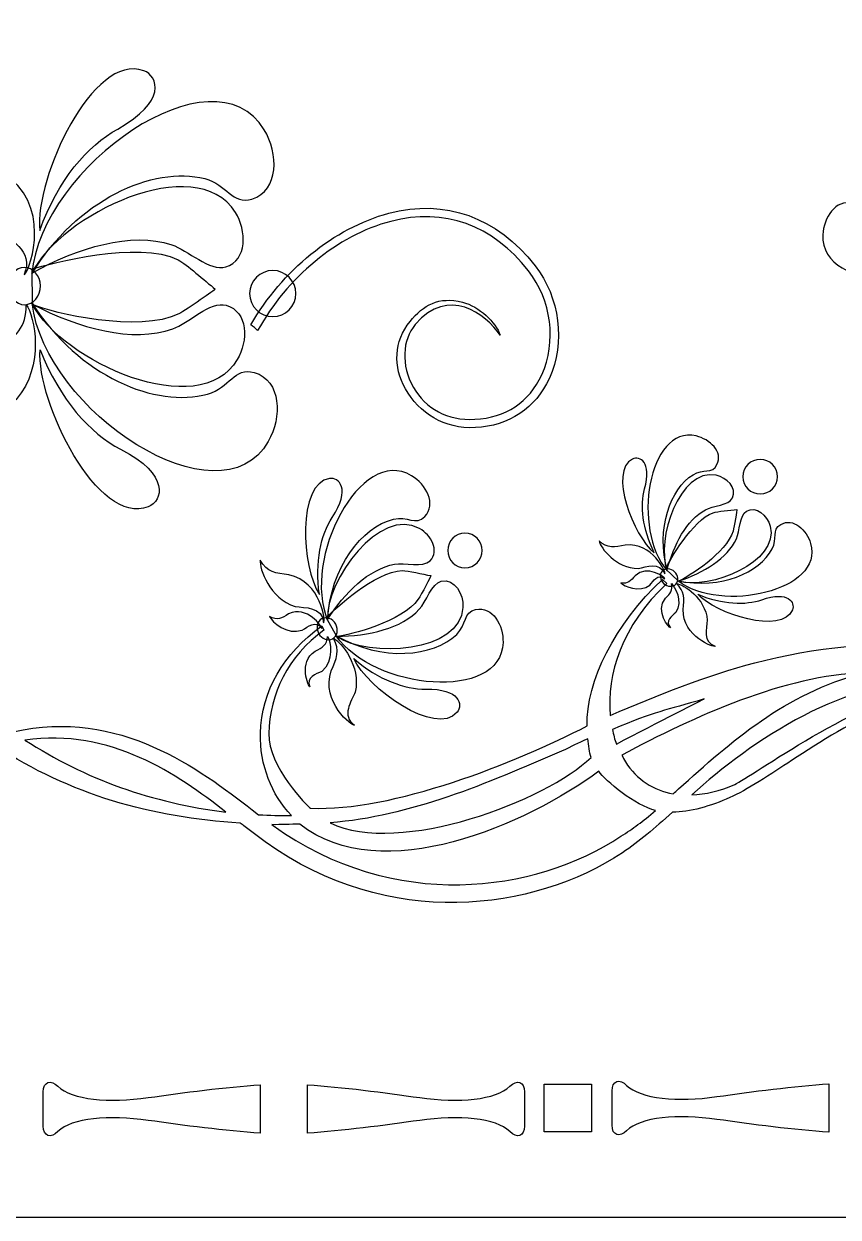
# Model space of a CAD drawing. Header units: millimetres. Extents: x -106 to 106, y -106 to 106.
# Drawn here: x 54.16 to 72.87, y -105.66 to -78.24 of the extents above; entities that cross this region are included whole.
import ezdxf

# ---------------------------------------------------------------- set-up
doc = ezdxf.new("R2010")
doc.units = ezdxf.units.MM
doc.header["$MEASUREMENT"] = 0
doc.layers.add('layer 1', color=7, linetype='Continuous')

msp = doc.modelspace()

# ---------------------------------------------------------------- linework, layer by layer
at = {"layer": 'layer 1', "color": 7}
msp.add_open_spline([(105.6569, -105.6569), (105.6569, -105.6569), (-106.0097, -105.6569), (-106.0097, -105.6569), (-106.0097, -105.6569), (-106.0097, -105.6569), (-106.0097, 106.0097), (-106.0097, 106.0097), (-106.0097, 106.0097), (-106.0097, 106.0097), (105.6569, 106.0097), (105.6569, 106.0097), (105.6569, 106.0097), (105.6569, 106.0097), (105.6569, -105.6569), (105.6569, -105.6569)], degree=3, knots=[0, 0, 0, 0, 0.2, 0.2, 0.2, 0.2, 0.4, 0.4, 0.4, 0.4, 0.6, 0.6, 0.6, 0.6, 1, 1, 1, 1], dxfattribs=at)
at = {"layer": 'layer 1', "color": 250}
for points, knots in [([(54.3367, -83.9903), (54.562, -81.5002), (58.5232, -78.7514), (59.6831, -80.6744), (59.6831, -80.6744), (60.0094, -81.2143), (60.027, -82.067), (59.3989, -82.2654), (59.3989, -82.2654), (58.9424, -82.4104), (58.8298, -81.9271), (58.3148, -81.7979), (58.3148, -81.7979), (57.1231, -81.4996), (55.3751, -82.2723), (54.3367, -83.9903)], [0, 0, 0, 0, 0.2, 0.2, 0.2, 0.2, 0.4, 0.4, 0.4, 0.4, 0.6, 0.6, 0.6, 0.6, 1, 1, 1, 1]), ([(54.5203, -82.9899), (54.4046, -81.7745), (55.7461, -78.8882), (56.9109, -79.3171), (56.9109, -79.3171), (57.2492, -79.4418), (57.4455, -80.0323), (56.3131, -80.6569), (56.3131, -80.6569), (55.6207, -81.0379), (54.9416, -81.8255), (54.5203, -82.9899)], [0, 0, 0, 0, 0.25, 0.25, 0.25, 0.25, 0.5, 0.5, 0.5, 0.5, 1, 1, 1, 1]), ([(54.1607, -84.0021), (54.4046, -83.4457), (53.8106, -83.178), (53.4978, -82.9613), (53.4978, -82.9613), (52.7926, -82.2292), (52.9831, -81.0696), (53.1602, -80.7988), (53.1602, -80.7988), (53.1702, -81.3269), (53.4558, -81.5181), (53.8516, -81.7993), (53.8516, -81.7993), (54.8176, -82.5923), (54.2406, -84.0341), (54.1607, -84.0021)], [0, 0, 0, 0, 0.2, 0.2, 0.2, 0.2, 0.4, 0.4, 0.4, 0.4, 0.6, 0.6, 0.6, 0.6, 1, 1, 1, 1]), ([(54.3412, -83.9659), (54.9906, -82.633), (58.1004, -81.1237), (59.0175, -82.5716), (59.0175, -82.5716), (59.2845, -82.9923), (59.2935, -83.6682), (58.7974, -83.8257), (58.7974, -83.8257), (58.435, -83.9407), (57.9151, -83.4357), (57.5544, -83.3158), (57.5544, -83.3158), (56.6259, -83.0109), (55.3919, -83.3802), (54.3412, -83.9659)], [0, 0, 0, 0, 0.2, 0.2, 0.2, 0.2, 0.4, 0.4, 0.4, 0.4, 0.6, 0.6, 0.6, 0.6, 1, 1, 1, 1]), ([(65.9053, -83.7978), (65.0316, -82.6781), (63.8393, -82.2509), (62.5439, -82.593), (62.5439, -82.593), (61.282, -82.9265), (60.091, -83.917), (59.3748, -85.1531), (59.3748, -85.1531), (59.4292, -85.1979), (59.4812, -85.242), (59.5288, -85.2895), (59.5288, -85.2895), (60.2026, -84.073), (61.3533, -83.1043), (62.5922, -82.7784), (62.5922, -82.7784), (63.8079, -82.4569), (64.9314, -82.8617), (65.7558, -83.9149), (65.7558, -83.9149), (66.2832, -84.5877), (66.4055, -85.5493), (66.06, -86.3041), (66.06, -86.3041), (65.7734, -86.929), (65.228, -87.2925), (64.5235, -87.3269), (64.5235, -87.3269), (63.8844, -87.3579), (63.3921, -87.0779), (63.11, -86.5921), (63.11, -86.5921), (62.8185, -86.0894), (62.8547, -85.499), (63.1537, -85.1496), (63.1537, -85.1496), (63.9244, -84.2494), (64.7622, -84.9119), (65.1067, -85.3915), (65.1067, -85.3915), (65.0055, -85.1021), (64.6244, -84.7324), (64.2355, -84.6356), (64.2355, -84.6356), (63.6929, -84.4982), (63.3411, -84.6986), (63.0332, -85.0776), (63.0332, -85.0776), (62.6621, -85.5331), (62.6387, -86.1163), (62.927, -86.6269), (62.927, -86.6269), (63.2426, -87.1843), (63.8148, -87.5533), (64.5338, -87.5185), (64.5338, -87.5185), (65.3021, -87.483), (65.9201, -87.0682), (66.2343, -86.385), (66.2343, -86.385), (66.6085, -85.5655), (66.4772, -84.5257), (65.9053, -83.7978)], [0, 0, 0, 0, 0.0588235, 0.0588235, 0.0588235, 0.0588235, 0.1176471, 0.1176471, 0.1176471, 0.1176471, 0.1764706, 0.1764706, 0.1764706, 0.1764706, 0.2352941, 0.2352941, 0.2352941, 0.2352941, 0.2941176, 0.2941176, 0.2941176, 0.2941177, 0.3529412, 0.3529412, 0.3529412, 0.3529412, 0.4117647, 0.4117647, 0.4117647, 0.4117647, 0.4705882, 0.4705882, 0.4705882, 0.4705882, 0.5294118, 0.5294118, 0.5294118, 0.5294118, 0.5882353, 0.5882353, 0.5882353, 0.5882353, 0.6470588, 0.6470588, 0.6470588, 0.6470588, 0.7058824, 0.7058824, 0.7058824, 0.7058824, 0.7647059, 0.7647059, 0.7647059, 0.7647059, 0.8235294, 0.8235294, 0.8235294, 0.8235294, 0.8823529, 0.8823529, 0.8823529, 0.882353, 1, 1, 1, 1]), ([(76.3594, -83.199), (75.4048, -84.3907), (72.4627, -84.4551), (72.5206, -83.0853), (72.5206, -83.0853), (72.5368, -82.6998), (72.8152, -82.2602), (73.2017, -82.3708), (73.2017, -82.3708), (73.4828, -82.4504), (73.3767, -82.7353), (73.5955, -82.974), (73.5955, -82.974), (74.1012, -83.5277), (75.2505, -83.7237), (76.3594, -83.199)], [0, 0, 0, 0, 0.2, 0.2, 0.2, 0.2, 0.4, 0.4, 0.4, 0.4, 0.6, 0.6, 0.6, 0.6, 1, 1, 1, 1]), ([(54.3546, -84.6914), (54.8032, -84.8833), (56.8099, -85.3581), (57.7215, -84.9002), (57.7215, -84.9002), (57.9158, -84.802), (58.5566, -84.3445), (58.5566, -84.3345), (58.5566, -84.3345), (58.3109, -84.1443), (57.902, -83.765), (57.6991, -83.662), (57.6991, -83.662), (56.7882, -83.2073), (54.7587, -83.7485), (54.3439, -83.8722), (54.3439, -83.8722), (54.3439, -83.8722), (54.3546, -84.6914), (54.3546, -84.6914)], [0, 0, 0, 0, 0.1666667, 0.1666667, 0.1666667, 0.1666667, 0.3333333, 0.3333333, 0.3333333, 0.3333333, 0.5, 0.5, 0.5, 0.5, 0.6666667, 0.6666667, 0.6666667, 0.6666667, 1, 1, 1, 1]), ([(54.1772, -84.6938), (53.9753, -84.6966), (53.8093, -84.5068), (53.8065, -84.2697), (53.8065, -84.2697), (53.8034, -84.0327), (53.965, -83.8391), (54.1662, -83.8367), (54.1662, -83.8367), (54.3681, -83.8339), (54.5338, -84.0237), (54.5379, -84.2601), (54.5379, -84.2601), (54.54, -84.4971), (54.3798, -84.6914), (54.1772, -84.6938)], [0, 0, 0, 0, 0.2, 0.2, 0.2, 0.2, 0.4, 0.4, 0.4, 0.4, 0.6, 0.6, 0.6, 0.6, 1, 1, 1, 1]), ([(60.4073, -84.4382), (60.4073, -84.731), (60.1692, -84.9684), (59.8767, -84.9684), (59.8767, -84.9684), (59.5836, -84.9684), (59.3462, -84.731), (59.3462, -84.4382), (59.3462, -84.4382), (59.3462, -84.145), (59.5836, -83.9084), (59.8767, -83.9084), (59.8767, -83.9084), (60.1692, -83.9084), (60.4073, -84.145), (60.4073, -84.4382)], [0, 0, 0, 0, 0.2, 0.2, 0.2, 0.2, 0.4, 0.4, 0.4, 0.4, 0.6, 0.6, 0.6, 0.6, 1, 1, 1, 1]), ([(70.9551, -92.9249), (69.8648, -93.2032), (68.7237, -93.6625), (67.6351, -94.1296), (67.6351, -94.1296), (67.5473, -93.2005), (67.9, -92.0656), (68.9339, -91.0993), (68.9339, -91.0993), (68.9339, -91.0993), (68.8312, -91.0056), (68.8312, -91.0056), (68.8312, -91.0056), (67.7457, -92.0215), (67.0704, -93.3586), (67.1049, -94.3697), (67.1049, -94.3697), (65.455, -95.2258), (62.6149, -96.3493), (60.7425, -96.2611), (60.7425, -96.2611), (60.6795, -96.2215), (59.7672, -95.3099), (59.7865, -94.544), (59.7865, -94.544), (59.8085, -93.6335), (60.2213, -92.7709), (61.0526, -92.1694), (61.0526, -92.1694), (61.0526, -92.1694), (61.004, -92.0729), (61.004, -92.0729), (61.004, -92.0729), (60.1231, -92.7106), (59.6163, -93.567), (59.5936, -94.5396), (59.5936, -94.5396), (59.576, -95.2668), (59.8519, -95.9586), (60.3057, -96.4285), (60.3057, -96.4285), (60.0538, -96.4296), (59.8023, -96.4261), (59.5529, -96.4116), (59.5529, -96.4116), (59.5529, -96.4116), (59.4024, -96.299), (59.4024, -96.299), (59.4024, -96.299), (58.1917, -95.3657), (56.3641, -93.9608), (53.9119, -94.5044), (53.9119, -94.5044), (53.4165, -94.1589), (52.9394, -93.7809), (52.4991, -93.3428), (52.4991, -93.3428), (51.5847, -92.4319), (50.1685, -89.3513), (50.7944, -87.0399), (50.7944, -87.0399), (51.1586, -85.6994), (52.3382, -84.6859), (53.8492, -84.3393), (53.8492, -84.3393), (53.8492, -84.3393), (53.801, -84.1943), (53.801, -84.1943), (53.801, -84.1943), (52.1594, -84.6204), (50.8347, -85.7973), (50.4517, -87.2094), (50.4517, -87.2094), (49.7971, -89.6262), (51.0077, -92.6995), (52.1783, -93.7923), (52.1783, -93.7923), (52.5335, -94.1241), (52.9053, -94.4138), (53.2856, -94.6815), (53.2856, -94.6815), (52.671, -94.8948), (52.0216, -95.2289), (51.3343, -95.724), (51.3343, -95.724), (51.3343, -95.724), (51.4473, -95.88), (51.4473, -95.88), (51.4473, -95.88), (52.1852, -95.3481), (52.8753, -95.0205), (53.5226, -94.8352), (53.5226, -94.8352), (55.198, -95.9445), (57.1, -96.4843), (59.1288, -96.6039), (59.1288, -96.6039), (59.1574, -96.6252), (59.1874, -96.6476), (59.2136, -96.6686), (59.2136, -96.6686), (59.2136, -96.6686), (59.701, -97.0352), (59.701, -97.0352), (59.701, -97.0352), (62.5477, -99.074), (65.8771, -98.6296), (67.9142, -97.2857), (67.9142, -97.2857), (68.3114, -97.0242), (68.6369, -96.7327), (69.0665, -96.3493), (69.0665, -96.3493), (69.4517, -96.3637), (69.9526, -96.2094), (70.3836, -96.0189), (70.3836, -96.0189), (70.7519, -95.8573), (71.3434, -95.468), (71.8033, -95.1655), (71.8033, -95.1655), (73.128, -94.2995), (74.774, -93.2273), (76.837, -93.7648), (76.837, -93.7648), (77.5311, -94.1895), (78.1402, -94.8407), (78.6081, -95.8039), (78.6081, -95.8039), (78.6704, -95.7705), (78.7345, -95.7388), (78.8, -95.7057), (78.8, -95.7057), (77.033, -92.0136), (73.653, -92.2344), (70.9551, -92.9249)], [0, 0, 0, 0, 0.0285714, 0.0285714, 0.0285714, 0.0285714, 0.0571429, 0.0571429, 0.0571429, 0.0571429, 0.0857143, 0.0857143, 0.0857143, 0.0857143, 0.1142857, 0.1142857, 0.1142857, 0.1142857, 0.1428571, 0.1428571, 0.1428571, 0.1428572, 0.1714286, 0.1714286, 0.1714286, 0.1714286, 0.2, 0.2, 0.2, 0.2, 0.2285714, 0.2285714, 0.2285714, 0.2285714, 0.2571429, 0.2571429, 0.2571429, 0.2571429, 0.2857143, 0.2857143, 0.2857143, 0.2857143, 0.3142857, 0.3142857, 0.3142857, 0.3142857, 0.3428571, 0.3428571, 0.3428571, 0.3428572, 0.3714286, 0.3714286, 0.3714286, 0.3714286, 0.4, 0.4, 0.4, 0.4, 0.4285714, 0.4285714, 0.4285714, 0.4285714, 0.4571429, 0.4571429, 0.4571429, 0.4571429, 0.4857143, 0.4857143, 0.4857143, 0.4857143, 0.5142857, 0.5142857, 0.5142857, 0.5142857, 0.5428571, 0.5428571, 0.5428571, 0.5428572, 0.5714286, 0.5714286, 0.5714286, 0.5714286, 0.6, 0.6, 0.6, 0.6, 0.6285714, 0.6285714, 0.6285714, 0.6285714, 0.6571429, 0.6571429, 0.6571429, 0.6571429, 0.6857143, 0.6857143, 0.6857143, 0.6857143, 0.7142857, 0.7142857, 0.7142857, 0.7142857, 0.7428571, 0.7428571, 0.7428571, 0.7428572, 0.7714286, 0.7714286, 0.7714286, 0.7714286, 0.8, 0.8, 0.8, 0.8, 0.8285714, 0.8285714, 0.8285714, 0.8285714, 0.8571429, 0.8571429, 0.8571429, 0.8571429, 0.8857143, 0.8857143, 0.8857143, 0.8857143, 0.9142857, 0.9142857, 0.9142857, 0.9142857, 0.9428571, 0.9428571, 0.9428571, 0.9428572, 1, 1, 1, 1]), ([(53.3759, -87.9495), (53.1044, -87.4075), (53.6814, -87.1051), (53.9825, -86.8691), (53.9825, -86.8691), (54.6505, -86.0967), (54.4011, -84.9501), (54.2095, -84.6907), (54.2095, -84.6907), (54.2261, -85.2178), (53.9522, -85.427), (53.5708, -85.7318), (53.5708, -85.7318), (52.6465, -86.5817), (53.2959, -87.9856), (53.3759, -87.9495)], [0, 0, 0, 0, 0.2, 0.2, 0.2, 0.2, 0.4, 0.4, 0.4, 0.4, 0.6, 0.6, 0.6, 0.6, 1, 1, 1, 1]), ([(54.346, -84.657), (54.6347, -87.1405), (58.6637, -89.7874), (59.7737, -87.8344), (59.7737, -87.8344), (60.0872, -87.2859), (60.0821, -86.4329), (59.4496, -86.251), (59.4496, -86.251), (58.9903, -86.1184), (58.8897, -86.6045), (58.3795, -86.7468), (58.3795, -86.7468), (57.1951, -87.0754), (55.4281, -86.3482), (54.346, -84.657)], [0, 0, 0, 0, 0.2, 0.2, 0.2, 0.2, 0.4, 0.4, 0.4, 0.4, 0.6, 0.6, 0.6, 0.6, 1, 1, 1, 1]), ([(54.3498, -84.6811), (55.0333, -85.9971), (58.1825, -87.4262), (59.0606, -85.9554), (59.0606, -85.9554), (59.3166, -85.5275), (59.3086, -84.8513), (58.8077, -84.7066), (58.8077, -84.7066), (58.4446, -84.6018), (57.9365, -85.1207), (57.5802, -85.2492), (57.5802, -85.2492), (56.659, -85.5772), (55.415, -85.2395), (54.3498, -84.6811)], [0, 0, 0, 0, 0.2, 0.2, 0.2, 0.2, 0.4, 0.4, 0.4, 0.4, 0.6, 0.6, 0.6, 0.6, 1, 1, 1, 1]), ([(54.5299, -85.7277), (54.4456, -86.9459), (55.8608, -89.7957), (57.0139, -89.3368), (57.0139, -89.3368), (57.3484, -89.2031), (57.5303, -88.6078), (56.3806, -88.0132), (56.3806, -88.0132), (55.6799, -87.6504), (54.9816, -86.8801), (54.5299, -85.7277)], [0, 0, 0, 0, 0.25, 0.25, 0.25, 0.25, 0.5, 0.5, 0.5, 0.5, 1, 1, 1, 1]), ([(68.9439, -90.8075), (68.1202, -89.8563), (68.506, -87.4592), (69.6081, -87.71), (69.6081, -87.71), (69.9188, -87.781), (70.2351, -88.0717), (70.0873, -88.3687), (70.0873, -88.3687), (69.9795, -88.5854), (69.7659, -88.4569), (69.5382, -88.5992), (69.5382, -88.5992), (69.0145, -88.9268), (68.6841, -89.8305), (68.9439, -90.8075)], [0, 0, 0, 0, 0.2, 0.2, 0.2, 0.2, 0.4, 0.4, 0.4, 0.4, 0.6, 0.6, 0.6, 0.6, 1, 1, 1, 1]), ([(61.1373, -91.9434), (60.5441, -90.5371), (61.8897, -87.9198), (63.0655, -88.6226), (63.0655, -88.6226), (63.3966, -88.8207), (63.6508, -89.2755), (63.369, -89.5618), (63.369, -89.5618), (63.1654, -89.7702), (62.967, -89.5428), (62.6507, -89.6207), (62.6507, -89.6207), (61.9249, -89.8019), (61.2041, -90.7193), (61.1373, -91.9434)], [0, 0, 0, 0, 0.2, 0.2, 0.2, 0.2, 0.4, 0.4, 0.4, 0.4, 0.6, 0.6, 0.6, 0.6, 1, 1, 1, 1]), ([(68.6455, -90.3913), (68.1649, -90.01), (67.5852, -88.5151), (68.1477, -88.2416), (68.1477, -88.2416), (68.3114, -88.1627), (68.5942, -88.2974), (68.425, -88.9268), (68.425, -88.9268), (68.3217, -89.3103), (68.371, -89.8315), (68.6455, -90.3913)], [0, 0, 0, 0, 0.25, 0.25, 0.25, 0.25, 0.5, 0.5, 0.5, 0.5, 1, 1, 1, 1]), ([(71.4781, -88.6447), (71.4781, -88.8638), (71.2997, -89.0419), (71.0805, -89.0419), (71.0805, -89.0419), (70.8607, -89.0419), (70.6833, -88.8638), (70.6833, -88.6447), (70.6833, -88.6447), (70.6833, -88.4249), (70.8607, -88.2467), (71.0805, -88.2467), (71.0805, -88.2467), (71.2997, -88.2467), (71.4781, -88.4249), (71.4781, -88.6447)], [0, 0, 0, 0, 0.2, 0.2, 0.2, 0.2, 0.4, 0.4, 0.4, 0.4, 0.6, 0.6, 0.6, 0.6, 1, 1, 1, 1]), ([(68.937, -90.7985), (68.6807, -90.0968), (69.2191, -88.4404), (70.0656, -88.6133), (70.0656, -88.6133), (70.3106, -88.6643), (70.559, -88.8976), (70.4432, -89.1321), (70.4432, -89.1321), (70.3588, -89.3034), (69.9926, -89.3158), (69.8238, -89.4047), (69.8238, -89.4047), (69.3897, -89.6355), (69.091, -90.2122), (68.937, -90.7985)], [0, 0, 0, 0, 0.2, 0.2, 0.2, 0.2, 0.4, 0.4, 0.4, 0.4, 0.6, 0.6, 0.6, 0.6, 1, 1, 1, 1]), ([(60.9485, -91.3511), (60.5375, -90.73), (60.4335, -88.7901), (61.1828, -88.687), (61.1828, -88.687), (61.4005, -88.6571), (61.6758, -88.9196), (61.2448, -89.58), (61.2448, -89.58), (60.9816, -89.9838), (60.8424, -90.6028), (60.9485, -91.3511)], [0, 0, 0, 0, 0.25, 0.25, 0.25, 0.25, 0.5, 0.5, 0.5, 0.5, 1, 1, 1, 1]), ([(61.1321, -91.9292), (61.1008, -91.0246), (62.3414, -89.3185), (63.2509, -89.8356), (63.2509, -89.8356), (63.5158, -89.9862), (63.7149, -90.3476), (63.4931, -90.5753), (63.4931, -90.5753), (63.3304, -90.74), (62.9053, -90.6184), (62.6762, -90.6566), (62.6762, -90.6566), (62.0895, -90.7596), (61.53, -91.3126), (61.1321, -91.9292)], [0, 0, 0, 0, 0.2, 0.2, 0.2, 0.2, 0.4, 0.4, 0.4, 0.4, 0.6, 0.6, 0.6, 0.6, 1, 1, 1, 1]), ([(69.1999, -91.0452), (69.9168, -91.256), (71.535, -90.6129), (71.3086, -89.7805), (71.3086, -89.7805), (71.2421, -89.538), (70.9937, -89.3051), (70.7664, -89.4363), (70.7664, -89.4363), (70.6017, -89.5311), (70.612, -89.897), (70.5352, -90.0716), (70.5352, -90.0716), (70.3312, -90.5198), (69.7745, -90.8543), (69.1999, -91.0452)], [0, 0, 0, 0, 0.2, 0.2, 0.2, 0.2, 0.4, 0.4, 0.4, 0.4, 0.6, 0.6, 0.6, 0.6, 1, 1, 1, 1]), ([(69.2047, -91.0462), (69.431, -90.9512), (70.3047, -90.3886), (70.4566, -89.898), (70.4566, -89.898), (70.4887, -89.7933), (70.5469, -89.4012), (70.5424, -89.3981), (70.5424, -89.3981), (70.3891, -89.4202), (70.1083, -89.436), (69.9998, -89.4729), (69.9998, -89.4729), (69.5171, -89.6451), (69.0031, -90.5698), (68.9046, -90.7641), (68.9046, -90.7641), (68.9046, -90.7641), (69.2047, -91.0462), (69.2047, -91.0462)], [0, 0, 0, 0, 0.1666667, 0.1666667, 0.1666667, 0.1666667, 0.3333333, 0.3333333, 0.3333333, 0.3333333, 0.5, 0.5, 0.5, 0.5, 0.6666667, 0.6666667, 0.6666667, 0.6666667, 1, 1, 1, 1]), ([(69.1888, -91.0376), (70.191, -91.8007), (72.5606, -91.2633), (72.2395, -90.1791), (72.2395, -90.1791), (72.1492, -89.8732), (71.8385, -89.5769), (71.5515, -89.7426), (71.5515, -89.7426), (71.3424, -89.8629), (71.4839, -90.0689), (71.3565, -90.3042), (71.3565, -90.3042), (71.0626, -90.8485), (70.1817, -91.2368), (69.1888, -91.0376)], [0, 0, 0, 0, 0.2, 0.2, 0.2, 0.2, 0.4, 0.4, 0.4, 0.4, 0.6, 0.6, 0.6, 0.6, 1, 1, 1, 1]), ([(64.6923, -90.3407), (64.6923, -90.5608), (64.5138, -90.7386), (64.2947, -90.7386), (64.2947, -90.7386), (64.0746, -90.7386), (63.8972, -90.5608), (63.8972, -90.3407), (63.8972, -90.3407), (63.8972, -90.1209), (64.0746, -89.9435), (64.2947, -89.9435), (64.2947, -89.9435), (64.5138, -89.9435), (64.6923, -90.1209), (64.6923, -90.3407)], [0, 0, 0, 0, 0.2, 0.2, 0.2, 0.2, 0.4, 0.4, 0.4, 0.4, 0.6, 0.6, 0.6, 0.6, 1, 1, 1, 1]), ([(68.8881, -90.8761), (68.7699, -90.5932), (68.4657, -90.7155), (68.2783, -90.7524), (68.2783, -90.7524), (67.766, -90.7534), (67.4119, -90.2787), (67.3757, -90.1195), (67.3757, -90.1195), (67.5707, -90.3004), (67.7395, -90.2642), (67.9796, -90.2194), (67.9796, -90.2194), (68.6056, -90.1454), (68.9277, -90.8578), (68.8881, -90.8761)], [0, 0, 0, 0, 0.2, 0.2, 0.2, 0.2, 0.4, 0.4, 0.4, 0.4, 0.6, 0.6, 0.6, 0.6, 1, 1, 1, 1]), ([(61.0453, -92.0005), (61.0164, -91.6302), (60.6205, -91.6567), (60.3897, -91.6295), (60.3897, -91.6295), (59.8006, -91.4379), (59.5681, -90.7582), (59.5874, -90.5619), (59.5874, -90.5619), (59.7445, -90.8426), (59.9525, -90.8647), (60.2461, -90.9019), (60.2461, -90.9019), (60.9947, -91.0531), (61.098, -91.9947), (61.0453, -92.0005)], [0, 0, 0, 0, 0.2, 0.2, 0.2, 0.2, 0.4, 0.4, 0.4, 0.4, 0.6, 0.6, 0.6, 0.6, 1, 1, 1, 1]), ([(68.8864, -90.9897), (68.7262, -90.8619), (68.6238, -91.0452), (68.5474, -91.1351), (68.5474, -91.1351), (68.3, -91.3212), (67.9534, -91.1644), (67.8773, -91.0824), (67.8773, -91.0824), (68.0378, -91.1203), (68.1057, -91.0376), (68.2059, -90.9236), (68.2059, -90.9236), (68.4819, -90.6535), (68.8995, -90.9643), (68.8864, -90.9897)], [0, 0, 0, 0, 0.2, 0.2, 0.2, 0.2, 0.4, 0.4, 0.4, 0.4, 0.6, 0.6, 0.6, 0.6, 1, 1, 1, 1]), ([(69.1444, -91.1114), (69.0748, -91.1861), (68.9473, -91.1792), (68.8605, -91.0979), (68.8605, -91.0979), (68.773, -91.0166), (68.7599, -90.8895), (68.8288, -90.8161), (68.8288, -90.8161), (68.8995, -90.742), (69.0248, -90.7483), (69.1127, -90.8299), (69.1127, -90.8299), (69.1988, -90.9112), (69.2143, -91.0376), (69.1444, -91.1114)], [0, 0, 0, 0, 0.2, 0.2, 0.2, 0.2, 0.4, 0.4, 0.4, 0.4, 0.6, 0.6, 0.6, 0.6, 1, 1, 1, 1]), ([(61.3478, -92.3161), (61.6441, -92.2903), (62.8619, -91.9716), (63.2216, -91.4621), (63.2216, -91.4621), (63.2981, -91.3542), (63.5127, -90.9239), (63.5089, -90.9184), (63.5089, -90.9184), (63.3225, -90.8867), (62.9935, -90.7989), (62.8533, -90.8023), (62.8533, -90.8023), (62.2325, -90.8182), (61.2951, -91.6925), (61.1063, -91.8775), (61.1063, -91.8775), (61.1063, -91.8775), (61.3478, -92.3161), (61.3478, -92.3161)], [0, 0, 0, 0, 0.1666667, 0.1666667, 0.1666667, 0.1666667, 0.3333333, 0.3333333, 0.3333333, 0.3333333, 0.5, 0.5, 0.5, 0.5, 0.6666667, 0.6666667, 0.6666667, 0.6666667, 1, 1, 1, 1]), ([(61.3426, -92.313), (62.0885, -92.8246), (64.1941, -92.6909), (64.2465, -91.6478), (64.2465, -91.6478), (64.261, -91.3429), (64.0632, -90.9805), (63.7514, -91.0466), (63.7514, -91.0466), (63.5258, -91.0941), (63.4018, -91.52), (63.2454, -91.6922), (63.2454, -91.6922), (62.843, -92.1325), (62.0761, -92.3079), (61.3426, -92.313)], [0, 0, 0, 0, 0.2, 0.2, 0.2, 0.2, 0.4, 0.4, 0.4, 0.4, 0.6, 0.6, 0.6, 0.6, 1, 1, 1, 1]), ([(69.02, -92.1139), (68.8815, -91.9623), (69.0562, -91.8476), (69.1409, -91.7632), (69.1409, -91.7632), (69.307, -91.5031), (69.1241, -91.1682), (69.039, -91.0979), (69.039, -91.0979), (69.0865, -91.256), (69.0104, -91.3312), (68.9046, -91.4383), (68.9046, -91.4383), (68.6559, -91.7329), (68.9949, -92.1287), (69.02, -92.1139)], [0, 0, 0, 0, 0.2, 0.2, 0.2, 0.2, 0.4, 0.4, 0.4, 0.4, 0.6, 0.6, 0.6, 0.6, 1, 1, 1, 1]), ([(70.0449, -92.5404), (69.7542, -92.4488), (69.8465, -92.1339), (69.8648, -91.942), (69.8648, -91.942), (69.8193, -91.4304), (69.3156, -91.1203), (69.154, -91.0993), (69.154, -91.0993), (69.3514, -91.2777), (69.3315, -91.45), (69.3084, -91.6946), (69.3084, -91.6946), (69.295, -92.3271), (70.0315, -92.5824), (70.0449, -92.5404)], [0, 0, 0, 0, 0.2, 0.2, 0.2, 0.2, 0.4, 0.4, 0.4, 0.4, 0.6, 0.6, 0.6, 0.6, 1, 1, 1, 1]), ([(69.6436, -91.3453), (70.0553, -91.8007), (71.5832, -92.2837), (71.8205, -91.7046), (71.8205, -91.7046), (71.8891, -91.5372), (71.7358, -91.2619), (71.1184, -91.4714), (71.1184, -91.4714), (70.7415, -91.5995), (70.2182, -91.5844), (69.6436, -91.3453)], [0, 0, 0, 0, 0.25, 0.25, 0.25, 0.25, 0.5, 0.5, 0.5, 0.5, 1, 1, 1, 1]), ([(61.0033, -92.1308), (60.8652, -91.9234), (60.6788, -92.096), (60.5558, -92.1711), (60.5558, -92.1711), (60.2013, -92.2917), (59.8598, -91.9826), (59.8037, -91.8582), (59.8037, -91.8582), (59.9749, -91.9623), (60.0848, -91.8931), (60.2423, -91.799), (60.2423, -91.799), (60.6612, -91.5909), (61.0264, -92.106), (61.0033, -92.1308)], [0, 0, 0, 0, 0.2, 0.2, 0.2, 0.2, 0.4, 0.4, 0.4, 0.4, 0.6, 0.6, 0.6, 0.6, 1, 1, 1, 1]), ([(61.333, -92.2999), (62.2012, -93.5557), (65.1319, -93.825), (65.1698, -92.4546), (65.1698, -92.4546), (65.1805, -92.0687), (64.9338, -91.6112), (64.5407, -91.6946), (64.5407, -91.6946), (64.2537, -91.7549), (64.3405, -92.0453), (64.1056, -92.2686), (64.1056, -92.2686), (63.5623, -92.7853), (62.4016, -92.9007), (61.333, -92.2999)], [0, 0, 0, 0, 0.2, 0.2, 0.2, 0.2, 0.4, 0.4, 0.4, 0.4, 0.6, 0.6, 0.6, 0.6, 1, 1, 1, 1]), ([(61.2534, -92.3685), (61.1449, -92.427), (61.0019, -92.3729), (60.9306, -92.2462), (60.9306, -92.2462), (60.8621, -92.1198), (60.892, -91.9682), (61.0002, -91.9096), (61.0002, -91.9096), (61.1094, -91.8496), (61.2534, -91.9048), (61.3233, -92.0319), (61.3233, -92.0319), (61.3922, -92.158), (61.3612, -92.3092), (61.2534, -92.3685)], [0, 0, 0, 0, 0.2, 0.2, 0.2, 0.2, 0.4, 0.4, 0.4, 0.4, 0.6, 0.6, 0.6, 0.6, 1, 1, 1, 1]), ([(60.7329, -93.4767), (60.6302, -93.2501), (60.8755, -93.1819), (61.004, -93.1181), (61.004, -93.1181), (61.293, -92.8797), (61.2104, -92.4256), (61.1356, -92.313), (61.1356, -92.313), (61.1325, -92.5125), (61.0164, -92.5693), (60.8534, -92.6534), (60.8534, -92.6534), (60.4565, -92.9007), (60.7005, -93.484), (60.7329, -93.4767)], [0, 0, 0, 0, 0.2, 0.2, 0.2, 0.2, 0.4, 0.4, 0.4, 0.4, 0.6, 0.6, 0.6, 0.6, 1, 1, 1, 1]), ([(61.7547, -94.3525), (61.4522, -94.1382), (61.6775, -93.8092), (61.7722, -93.596), (61.7722, -93.596), (61.9101, -92.9886), (61.4477, -92.4429), (61.2693, -92.3578), (61.2693, -92.3578), (61.4295, -92.6372), (61.3413, -92.8287), (61.2231, -93.1019), (61.2231, -93.1019), (60.9702, -93.8247), (61.7219, -94.3956), (61.7547, -94.3525)], [0, 0, 0, 0, 0.2, 0.2, 0.2, 0.2, 0.4, 0.4, 0.4, 0.4, 0.6, 0.6, 0.6, 0.6, 1, 1, 1, 1]), ([(61.7388, -92.8232), (62.044, -93.5043), (63.624, -94.6347), (64.1128, -94.0559), (64.1128, -94.0559), (64.2555, -93.8888), (64.1828, -93.5153), (63.3921, -93.5247), (63.3921, -93.5247), (62.9098, -93.5295), (62.3135, -93.3155), (61.7388, -92.8232)], [0, 0, 0, 0, 0.25, 0.25, 0.25, 0.25, 0.5, 0.5, 0.5, 0.5, 1, 1, 1, 1]), ([(69.0782, -95.93), (69.0782, -95.93), (69.0782, -95.93), (69.0782, -95.93), (69.0782, -95.93), (68.6297, -95.848), (68.2487, -95.6027), (67.9817, -95.1976), (67.9817, -95.1976), (67.9507, -95.1514), (67.9296, -95.0949), (67.9031, -95.045), (67.9031, -95.045), (69.5506, -94.1506), (71.6807, -93.2036), (73.4484, -93.1509), (73.4484, -93.1509), (71.6459, -93.628), (70.4215, -94.7253), (69.2019, -95.8194), (69.2019, -95.8194), (69.1596, -95.858), (69.1192, -95.8918), (69.0782, -95.93)], [0, 0, 0, 0, 0.1428571, 0.1428571, 0.1428571, 0.1428572, 0.2857143, 0.2857143, 0.2857143, 0.2857143, 0.4285714, 0.4285714, 0.4285714, 0.4285714, 0.5714286, 0.5714286, 0.5714286, 0.5714286, 0.7142857, 0.7142857, 0.7142857, 0.7142857, 1, 1, 1, 1]), ([(70.498, -95.7143), (70.498, -95.7143), (70.498, -95.7143), (70.498, -95.7143), (70.498, -95.7143), (70.1518, -95.867), (69.8207, -95.9403), (69.5092, -95.9538), (69.5092, -95.9538), (70.8473, -94.7452), (73.1483, -93.1509), (75.092, -93.4513), (75.092, -93.4513), (73.377, -93.6983), (70.8528, -95.5576), (70.498, -95.7143)], [0, 0, 0, 0, 0.2, 0.2, 0.2, 0.2, 0.4, 0.4, 0.4, 0.4, 0.6, 0.6, 0.6, 0.6, 1, 1, 1, 1]), ([(69.7904, -93.7517), (69.7904, -93.7517), (69.7904, -93.7517), (69.7904, -93.7517), (69.7904, -93.7517), (69.8138, -93.7444), (68.7262, -94.2839), (67.7757, -94.7873), (67.7757, -94.7873), (67.7347, -94.6818), (67.7085, -94.5671), (67.6826, -94.451), (67.6826, -94.451), (68.6848, -94.0359), (68.8894, -94.0166), (69.7904, -93.7517)], [0, 0, 0, 0, 0.2, 0.2, 0.2, 0.2, 0.4, 0.4, 0.4, 0.4, 0.6, 0.6, 0.6, 0.6, 1, 1, 1, 1]), ([(54.1806, -94.695), (54.1806, -94.695), (54.1806, -94.695), (54.1806, -94.695), (54.1806, -94.695), (56.1602, -94.4138), (57.6871, -95.4884), (58.7998, -96.3493), (58.7998, -96.3493), (57.1255, -96.1477), (55.5614, -95.5948), (54.1806, -94.695)], [0, 0, 0, 0, 0.25, 0.25, 0.25, 0.25, 0.5, 0.5, 0.5, 0.5, 1, 1, 1, 1]), ([(66.5103, -94.9509), (66.5103, -94.9509), (66.5103, -94.9509), (66.5103, -94.9509), (66.5103, -94.9509), (66.7814, -94.8334), (66.8476, -94.7824), (67.1211, -94.666), (67.1211, -94.666), (67.1342, -94.8248), (67.1528, -94.9744), (67.1928, -95.0949), (67.1928, -95.0949), (66.185, -96.084), (62.7817, -97.3759), (61.1955, -96.597), (61.1955, -96.597), (63.0376, -96.454), (64.8029, -95.6923), (66.5103, -94.9509)], [0, 0, 0, 0, 0.1666667, 0.1666667, 0.1666667, 0.1666667, 0.3333333, 0.3333333, 0.3333333, 0.3333333, 0.5, 0.5, 0.5, 0.5, 0.6666667, 0.6666667, 0.6666667, 0.6666667, 1, 1, 1, 1]), ([(67.8804, -96.9071), (67.8804, -96.9071), (67.8804, -96.9071), (67.8804, -96.9071), (67.8804, -96.9071), (65.8988, -98.2155), (62.6586, -98.6468), (59.8843, -96.6621), (59.8843, -96.6621), (59.8843, -96.6621), (59.8551, -96.6397), (59.8551, -96.6397), (59.8551, -96.6397), (60.0669, -96.6421), (60.2836, -96.6308), (60.4979, -96.6252), (60.4979, -96.6252), (62.3717, -98.1128), (65.7379, -96.6308), (67.3729, -95.4081), (67.3729, -95.4081), (67.5107, -95.6368), (68.2211, -96.2042), (68.6769, -96.3145), (68.6769, -96.3145), (68.3796, -96.5736), (68.1588, -96.7234), (67.8804, -96.9071)], [0, 0, 0, 0, 0.125, 0.125, 0.125, 0.125, 0.25, 0.25, 0.25, 0.25, 0.375, 0.375, 0.375, 0.375, 0.5, 0.5, 0.5, 0.5, 0.625, 0.625, 0.625, 0.625, 0.75, 0.75, 0.75, 0.75, 1, 1, 1, 1])]:
    msp.add_open_spline(points, degree=3, knots=knots, dxfattribs=at)
at = {"layer": 'layer 1'}
for points, knots in [([(59.5874, -102.6166), (58.8098, -102.6655), (57.81, -102.7961), (57.0111, -102.9108), (57.0111, -102.9108), (56.1164, -103.039), (55.2531, -102.9635), (54.9399, -102.6507), (54.9399, -102.6507), (54.7777, -102.4885), (54.603, -102.5429), (54.603, -102.7782), (54.603, -102.7782), (54.603, -102.9639), (54.603, -103.3793), (54.603, -103.5657), (54.603, -103.5657), (54.603, -103.801), (54.7777, -103.8548), (54.9399, -103.6922), (54.9399, -103.6922), (55.2531, -103.3793), (56.1164, -103.3049), (57.0111, -103.4331), (57.0111, -103.4331), (57.81, -103.5471), (58.8098, -103.678), (59.5874, -103.7266), (59.5874, -103.7266), (59.5874, -103.7266), (59.5874, -102.6166), (59.5874, -102.6166)], [0, 0, 0, 0, 0.1111111, 0.1111111, 0.1111111, 0.1111111, 0.2222222, 0.2222222, 0.2222222, 0.2222222, 0.3333333, 0.3333333, 0.3333333, 0.3333333, 0.4444444, 0.4444444, 0.4444444, 0.4444445, 0.5555556, 0.5555556, 0.5555556, 0.5555556, 0.6666667, 0.6666667, 0.6666667, 0.6666667, 0.7777778, 0.7777778, 0.7777778, 0.7777778, 1, 1, 1, 1]), ([(65.3255, -102.6507), (65.0134, -102.9635), (64.149, -103.039), (63.2547, -102.9108), (63.2547, -102.9108), (62.4551, -102.7961), (61.4556, -102.6655), (60.6784, -102.6166), (60.6784, -102.6166), (60.6784, -102.6166), (60.6784, -103.7266), (60.6784, -103.7266), (60.6784, -103.7266), (61.4556, -103.678), (62.4551, -103.5471), (63.2547, -103.4331), (63.2547, -103.4331), (64.149, -103.3049), (65.0134, -103.3793), (65.3255, -103.6922), (65.3255, -103.6922), (65.4878, -103.8548), (65.6621, -103.801), (65.6621, -103.5657), (65.6621, -103.5657), (65.6621, -103.4162), (65.6621, -102.9266), (65.6621, -102.7782), (65.6621, -102.7782), (65.6621, -102.5429), (65.4878, -102.4885), (65.3255, -102.6507)], [0, 0, 0, 0, 0.1111111, 0.1111111, 0.1111111, 0.1111111, 0.2222222, 0.2222222, 0.2222222, 0.2222222, 0.3333333, 0.3333333, 0.3333333, 0.3333333, 0.4444444, 0.4444444, 0.4444444, 0.4444445, 0.5555556, 0.5555556, 0.5555556, 0.5555556, 0.6666667, 0.6666667, 0.6666667, 0.6666667, 0.7777778, 0.7777778, 0.7777778, 0.7777778, 1, 1, 1, 1]), ([(72.6581, -102.5952), (71.8808, -102.6438), (70.8811, -102.7744), (70.0829, -102.8891), (70.0829, -102.8891), (69.1885, -103.0169), (68.3238, -102.9418), (68.011, -102.6294), (68.011, -102.6294), (67.8494, -102.4671), (67.6751, -102.5212), (67.6751, -102.7561), (67.6751, -102.7561), (67.6751, -102.9425), (67.6751, -103.358), (67.6751, -103.544), (67.6751, -103.544), (67.6751, -103.779), (67.8494, -103.8327), (68.011, -103.6704), (68.011, -103.6704), (68.3238, -103.358), (69.1885, -103.2832), (70.0829, -103.411), (70.0829, -103.411), (70.8811, -103.5254), (71.8808, -103.656), (72.6581, -103.7049), (72.6581, -103.7049), (72.6581, -103.7049), (72.6581, -102.5952), (72.6581, -102.5952)], [0, 0, 0, 0, 0.1111111, 0.1111111, 0.1111111, 0.1111111, 0.2222222, 0.2222222, 0.2222222, 0.2222222, 0.3333333, 0.3333333, 0.3333333, 0.3333333, 0.4444444, 0.4444444, 0.4444444, 0.4444445, 0.5555556, 0.5555556, 0.5555556, 0.5555556, 0.6666667, 0.6666667, 0.6666667, 0.6666667, 0.7777778, 0.7777778, 0.7777778, 0.7777778, 1, 1, 1, 1]), ([(66.1134, -102.6056), (66.1134, -102.6056), (66.1134, -103.6946), (66.1134, -103.6946), (66.1134, -103.6946), (66.1134, -103.6946), (67.2027, -103.6946), (67.2027, -103.6946), (67.2027, -103.6946), (67.2027, -103.6946), (67.2027, -102.6056), (67.2027, -102.6056), (67.2027, -102.6056), (67.2027, -102.6056), (66.1134, -102.6056), (66.1134, -102.6056)], [0, 0, 0, 0, 0.2, 0.2, 0.2, 0.2, 0.4, 0.4, 0.4, 0.4, 0.6, 0.6, 0.6, 0.6, 1, 1, 1, 1])]:
    msp.add_open_spline(points, degree=3, knots=knots, dxfattribs=at)

doc.saveas('drawing.dxf')
